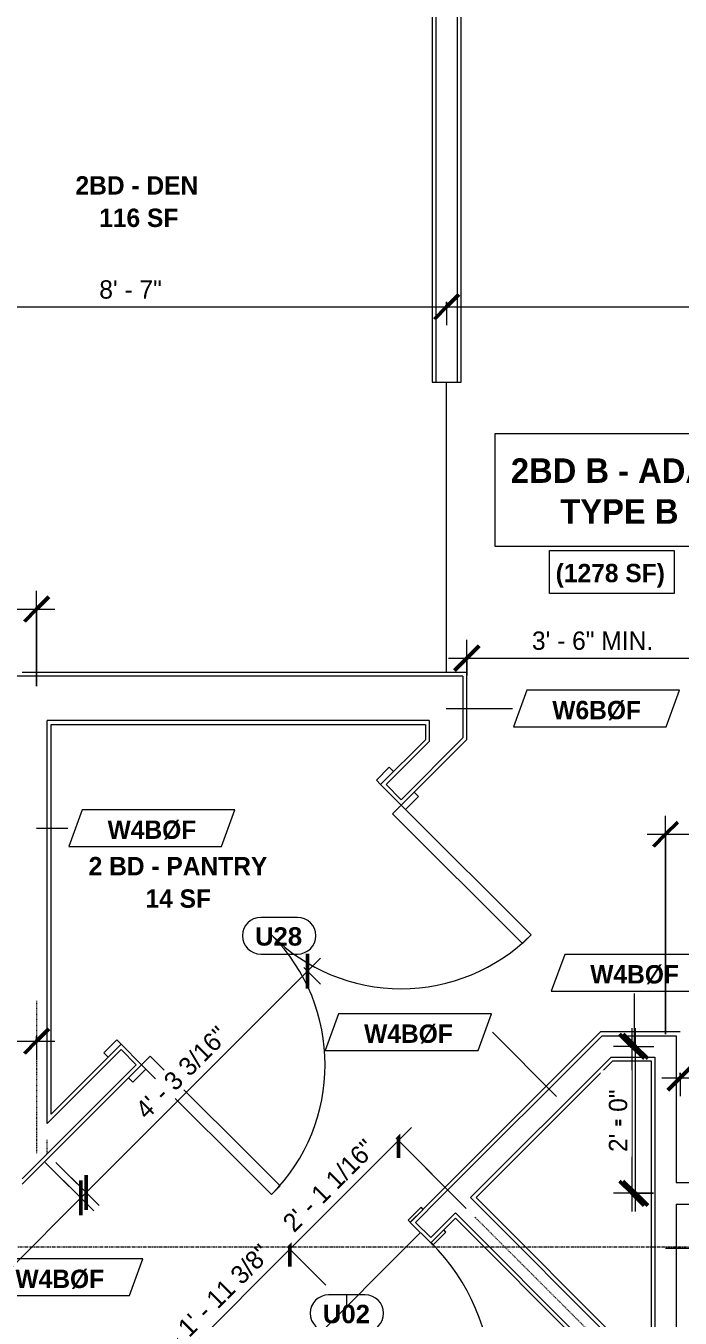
# Model space of a CAD drawing. Header units: inches. Extents: x -4058 to -1781, y 9814 to 12264.
# Drawn here: x -2364.4 to -2257.4, y 11835.6 to 12046.8 of the extents above; entities that cross this region are included whole.
import ezdxf

# ---------------------------------------------------------------- set-up
doc = ezdxf.new("R2010")
doc.units = ezdxf.units.IN
doc.header["$MEASUREMENT"] = 0
doc.linetypes.add('Dash 3_32_', pattern=[0.1875, 0.09375, -0.09375])
doc.linetypes.add('Grid Line 1_2_', pattern=[0.875, 0.5, -0.125, 0.125, -0.125])
for name, color, linetype, lineweight in [('A-ANNO-DIMS', 211, 'Continuous', 9), ('A-ANNO-DIMS-32', 211, 'Continuous', 9), ('A-AREA-IDEN', 2, 'Continuous', 9), ('A-DETL-1', 90, 'Dash 3_32_', 9), ('A-DOOR-2', 31, 'Continuous', 9), ('A-DOOR-IDEN', 31, 'Continuous', 9), ('A-FLOR-2', 192, 'Continuous', 9), ('A-WALL-2', 113, 'Continuous', 9), ('A-WALL-IDEN', 211, 'Continuous', 9), ('I-WALL-4', 2, 'Continuous', 9), ('S-GRID-1', 1, 'Grid Line 1_2_', 9)]:
    doc.layers.add(name, color=color, linetype=linetype, lineweight=lineweight)
doc.styles.add('Arial_B', font='arialbd.ttf', dxfattribs={"height": 3})
doc.styles.add('Century Gothic', font='ufonts.com_century-gothic.ttf', dxfattribs={"height": 3})
doc.styles.add('Century Gothic_B', font='GOTHICB.TTF', dxfattribs={"height": 3})
doc.styles.add('Century Gothic_B_1', font='GOTHICB.TTF', dxfattribs={"height": 4})
doc.dimstyles.new('MARKETING_DIMENSION', dxfattribs={"dimscale": 12, "dimtxt": 3.132505, "dimasz": 0.333333, "dimexe": 0.25, "dimexo": 0.166667, "dimgap": 0.041667, "dimtad": 1, "dimdec": 4, "dimrnd": 0.0625, "dimzin": 3, "dimdsep": 46, "dimlunit": 4, "dimtxsty": 'Century Gothic', "dimblk1": 'OBLIQUE', "dimblk2": 'OBLIQUE', "dimsah": 1, "dimcen": 0.09, "dimdle": 0.25, "dimazin": 0, "dimtfac": 1, "dimtdec": 4, "dimtix": 1, "dimtmove": 0, "dimatfit": 3, "dimfxl": 1, "dimtvp": 1, "dimtfill": 1, "dimfrac": 2, "dimtolj": 1, "dimtzin": 0, "dimarcsym": 2})
doc.dimstyles.new('THE_DIMENSION_STRING_4', dxfattribs={"dimscale": 12, "dimtxt": 3.132505, "dimasz": 0.333333, "dimexe": 0.25, "dimexo": 0.166667, "dimgap": 0.041667, "dimtad": 1, "dimdec": 4, "dimrnd": 0.0625, "dimzin": 3, "dimdsep": 46, "dimlunit": 4, "dimtxsty": 'Century Gothic', "dimblk1": 'OBLIQUE', "dimblk2": 'OBLIQUE', "dimsah": 1, "dimcen": 0.09, "dimdle": 0.25, "dimazin": 0, "dimtfac": 1, "dimtdec": 4, "dimtix": 1, "dimtmove": 0, "dimatfit": 3, "dimfxl": 1, "dimtvp": 1, "dimtfill": 1, "dimfrac": 2, "dimtolj": 1, "dimtzin": 0, "dimarcsym": 2})
doc.dimstyles.new('THE_DIMENSION_STRING_5', dxfattribs={"dimscale": 12, "dimtxt": 3.132505, "dimasz": 0.333333, "dimexe": 0.25, "dimexo": 0.166667, "dimgap": 0.041667, "dimtad": 1, "dimdec": 4, "dimrnd": 0.0625, "dimzin": 3, "dimdsep": 46, "dimlunit": 4, "dimtxsty": 'Century Gothic', "dimblk1": 'OBLIQUE', "dimblk2": 'OBLIQUE', "dimsah": 1, "dimcen": 0.09, "dimdle": 0.25, "dimazin": 0, "dimtfac": 1, "dimtdec": 4, "dimtix": 1, "dimtmove": 0, "dimatfit": 3, "dimfxl": 1, "dimtvp": 1, "dimtfill": 1, "dimfrac": 2, "dimtolj": 1, "dimtzin": 0, "dimarcsym": 2})

# ---------------------------------------------------------------- blocks, each defined once
blk = doc.blocks.new('SWING - DOUBLE - FLUSH - SWING - DOUBLE - 5-0 x 6-8 - DUMMY-3948979-UNITS PLANS - 3RD FLOOR')
at = {"layer": 'A-DOOR-2'}
for p, q in [((-33, 2.375), (-33, 3.375)), ((-33, 3.375), (-30, 3.375)), ((-30, 2.375), (-33, 2.375)), ((-30, 3.375), (-30, 2.375)), ((30, 2.375), (30, 3.375)), ((30, 3.375), (33, 3.375)), ((33, 2.375), (30, 2.375)), ((33, 3.375), (33, 2.375)), ((-33, -2.375), (-30, -2.375)), ((-33, -3.375), (-33, -2.375)), ((-30, -3.375), (-33, -3.375)), ((-28, -2.375), (-30, -2.375)), ((-30, -2.375), (-30, -3.375)), ((-30, -3.375), (-30, -32.375)), ((-28, -32.375), (-28, -2.375)), ((28, -2.375), (30, -2.375)), ((28, -32.375), (28, -2.375)), ((30, -2.375), (33, -2.375)), ((30, -3.375), (30, -2.375)), ((30, -3.375), (30, -32.375)), ((33, -3.375), (30, -3.375)), ((33, -2.375), (33, -3.375)), ((-30, -32.375), (-28, -32.375)), ((30, -32.375), (28, -32.375))]:
    blk.add_line(p, q, dxfattribs=at)
for centre, start, end in [((-30, -2.375), 270, 0), ((30, -2.375), 180, 270)]:
    blk.add_arc(centre, 30, start, end, dxfattribs=at)
blk = doc.blocks.new('SWING - SINGLE - FLUSH - SWING - FLUSH - 2-10 x 6-8 - PRIVACY-4202128-UNITS PLANS - 3RD FLOOR')
at = {"layer": 'A-DOOR-2'}
for p, q in [((15, 2.37), (15, 36.38)), ((17, 36.38), (15, 36.38)), ((17, 2.37), (17, 36.38)), ((-17, 2.87), (-20, 2.87)), ((-20, 2.87), (-20, 2.37)), ((-20, 2.37), (-17, 2.37)), ((-17, 2.37), (-17, 2.87)), ((17, 2.37), (15, 2.37)), ((20, 2.87), (17, 2.87)), ((17, 2.87), (17, 2.37)), ((17, 2.37), (20, 2.37)), ((20, 2.37), (20, 2.87)), ((-17, -2.38), (-20, -2.38)), ((-20, -2.38), (-20, -2.88)), ((-20, -2.88), (-17, -2.88)), ((-17, -2.88), (-17, -2.38)), ((20, -2.38), (17, -2.38)), ((17, -2.38), (17, -2.88)), ((17, -2.88), (20, -2.88)), ((20, -2.88), (20, -2.38))]:
    blk.add_line(p, q, dxfattribs=at)
blk.add_arc((17, 2.37), 34.07, 93.3657, 180, dxfattribs=at)
blk = doc.blocks.new('DIMBLOCK837-UNITS PLANS - 3RD FLOOR')
at = {"layer": 'A-ANNO-DIMS-32', "lineweight": 50}
for p, q in [((-2398.62, 12000.83), (-2396.62, 12002.83)), ((-2295.62, 12000.83), (-2293.62, 12002.83)), ((-2398.62, 12000.83), (-2400.62, 11998.83)), ((-2295.62, 12000.83), (-2297.62, 11998.83))]:
    blk.add_line(p, q, dxfattribs=at)
at = {"layer": 'A-ANNO-DIMS-32'}
for p, q in [((-2398.62, 12001.66), (-2398.62, 11997.83)), ((-2398.62, 12000.83), (-2398.62, 12001.66)), ((-2398.62, 12000.83), (-2295.62, 12000.83)), ((-2295.62, 12001.66), (-2295.62, 11997.83)), ((-2295.62, 12000.83), (-2295.62, 12001.66))]:
    blk.add_line(p, q, dxfattribs=at)
at = {"layer": 'A-ANNO-DIMS-32', "color": 0, "insert": (-2352.37, 12005.18), "char_height": 3, "width": 12.5897, "attachment_point": 1, "line_spacing_factor": 0.984502, "style": 'Century Gothic', "bg_fill": 3, "box_fill_scale": 1.25, "bg_fill_color": 256, "bg_fill_true_color": 13158600, "bg_fill_transparency": 0}
blk.add_mtext('8\' - 7"', dxfattribs=at)
blk = doc.blocks.new('_Oblique')
at = {"color": 0, "linetype": 'ByBlock', "lineweight": -2}
blk.add_line((-0.5, -0.5), (0.5, 0.5), dxfattribs=at)
blk = doc.blocks.new('DIMBLOCK838-UNITS PLANS - 3RD FLOOR')
at = {"layer": 'A-ANNO-DIMS-32', "lineweight": 50}
for p, q in [((-2295.62, 12000.83), (-2293.62, 12002.83)), ((-2076.17, 12000.83), (-2074.17, 12002.83)), ((-2295.62, 12000.83), (-2297.62, 11998.83)), ((-2076.17, 12000.83), (-2078.17, 11998.83))]:
    blk.add_line(p, q, dxfattribs=at)
at = {"layer": 'A-ANNO-DIMS-32'}
for p, q in [((-2076.17, 11999.72), (-2076.17, 12003.83)), ((-2295.62, 12001.66), (-2295.62, 11997.83)), ((-2295.62, 12000.83), (-2295.62, 12001.66)), ((-2295.62, 12000.83), (-2073.17, 12000.83)), ((-2076.17, 12000.83), (-2076.17, 11999.72))]:
    blk.add_line(p, q, dxfattribs=at)
at = {"layer": 'A-ANNO-DIMS-32', "color": 0, "insert": (-2197.31, 12005.18), "char_height": 3, "width": 27.387, "attachment_point": 1, "line_spacing_factor": 0.984502, "style": 'Century Gothic', "bg_fill": 3, "box_fill_scale": 1.25, "bg_fill_color": 256, "bg_fill_true_color": 13158600, "bg_fill_transparency": 0}
blk.add_mtext('18\' - 3 7/16"', dxfattribs=at)
blk = doc.blocks.new('DIMBLOCK841-UNITS PLANS - 3RD FLOOR')
at = {"layer": 'A-ANNO-DIMS-32'}
for p, q in [((-2423.25, 11943.61), (-2423.25, 11954.44)), ((-2362.62, 11938.86), (-2362.62, 11954.44)), ((-2423.25, 11951.44), (-2359.62, 11951.44)), ((-2423.25, 11951.44), (-2423.25, 11943.61)), ((-2362.62, 11951.44), (-2362.62, 11938.86))]:
    blk.add_line(p, q, dxfattribs=at)
at = {"layer": 'A-ANNO-DIMS-32', "lineweight": 50}
for p, q in [((-2423.25, 11951.44), (-2421.25, 11953.44)), ((-2362.62, 11951.44), (-2360.62, 11953.44)), ((-2423.25, 11951.44), (-2425.25, 11949.44)), ((-2362.62, 11951.44), (-2364.62, 11949.44))]:
    blk.add_line(p, q, dxfattribs=at)
at = {"layer": 'A-ANNO-DIMS-32', "color": 0, "insert": (-2402.01, 11955.79), "char_height": 3, "width": 21.7784, "attachment_point": 1, "line_spacing_factor": 0.984502, "style": 'Century Gothic', "bg_fill": 3, "box_fill_scale": 1.25, "bg_fill_color": 256, "bg_fill_true_color": 13158600, "bg_fill_transparency": 0}
blk.add_mtext('5\' - 0 5/8"', dxfattribs=at)
blk = doc.blocks.new('DIMBLOCK845-UNITS PLANS - 3RD FLOOR')
at = {"layer": 'A-ANNO-DIMS-32'}
for p, q in [((-2361.21, 11861.03), (-2353.28, 11853.11)), ((-2355.41, 11855.23), (-2361.21, 11861.03)), ((-2418.16, 11792.48), (-2353.28, 11857.35)), ((-2424.33, 11798.65), (-2416.04, 11790.36)), ((-2418.16, 11792.48), (-2424.33, 11798.65))]:
    blk.add_line(p, q, dxfattribs=at)
at = {"layer": 'A-ANNO-DIMS-32', "lineweight": 50}
for p, q in [((-2355.41, 11855.23), (-2355.41, 11858.06)), ((-2355.41, 11855.23), (-2355.41, 11852.4)), ((-2418.16, 11792.48), (-2418.16, 11795.31)), ((-2418.16, 11792.48), (-2418.16, 11789.65))]:
    blk.add_line(p, q, dxfattribs=at)
at = {"layer": 'A-ANNO-DIMS-32', "color": 0, "insert": (-2396.27, 11820.51), "char_height": 3, "width": 21.7784, "attachment_point": 1, "rotation": 45, "line_spacing_factor": 0.984502, "style": 'Century Gothic', "bg_fill": 3, "box_fill_scale": 1.25, "bg_fill_color": 256, "bg_fill_true_color": 13158600, "bg_fill_transparency": 0}
blk.add_mtext('7\' - 4 3/4"', dxfattribs=at)
blk = doc.blocks.new('Wall Tag - Arch Wall-3956453-UNITS PLANS - 3RD FLOOR')
at = {"layer": 'A-WALL-IDEN'}
for p, q in [((-0.3561, 0.0937), (-0.4244, -0.0937)), ((0.4244, 0.0937), (-0.3561, 0.0937)), ((0.3561, -0.0937), (0.4244, 0.0937)), ((-0.4244, -0.0937), (0.3561, -0.0937))]:
    blk.add_line(p, q, dxfattribs=at)
blk = doc.blocks.new('DIMBLOCK846-UNITS PLANS - 3RD FLOOR')
at = {"layer": 'A-ANNO-DIMS-32', "lineweight": 50}
for p, q in [((-2303.49, 11864.6), (-2303.49, 11867.43)), ((-2303.49, 11864.6), (-2303.49, 11861.78)), ((-2321.23, 11846.87), (-2321.23, 11849.7)), ((-2321.23, 11846.87), (-2321.23, 11844.04))]:
    blk.add_line(p, q, dxfattribs=at)
at = {"layer": 'A-ANNO-DIMS-32'}
for p, q in [((-2301.37, 11866.73), (-2321.23, 11846.87)), ((-2292.4, 11853.51), (-2305.61, 11866.73)), ((-2303.49, 11864.6), (-2292.4, 11853.51)), ((-2315.35, 11840.99), (-2323.35, 11848.99)), ((-2321.23, 11846.87), (-2315.35, 11840.99))]:
    blk.add_line(p, q, dxfattribs=at)
at = {"layer": 'A-ANNO-DIMS-32', "color": 0, "insert": (-2322.67, 11851.57), "char_height": 3, "width": 24.5827, "attachment_point": 1, "rotation": 45, "line_spacing_factor": 0.984502, "style": 'Century Gothic', "bg_fill": 3, "box_fill_scale": 1.25, "bg_fill_color": 256, "bg_fill_true_color": 13158600, "bg_fill_transparency": 0}
blk.add_mtext('2\' - 1 1/16"', dxfattribs=at)
blk = doc.blocks.new('DIMBLOCK847-UNITS PLANS - 3RD FLOOR')
at = {"layer": 'A-ANNO-DIMS-32'}
for p, q in [((-2315.35, 11840.99), (-2323.35, 11848.99)), ((-2321.23, 11846.87), (-2337.75, 11830.34)), ((-2321.23, 11846.87), (-2315.35, 11840.99)), ((-2329.84, 11822.43), (-2339.88, 11832.46)), ((-2337.75, 11830.34), (-2329.84, 11822.43))]:
    blk.add_line(p, q, dxfattribs=at)
at = {"layer": 'A-ANNO-DIMS-32', "lineweight": 50}
for p, q in [((-2321.23, 11846.87), (-2321.23, 11849.7)), ((-2321.23, 11846.87), (-2321.23, 11844.04)), ((-2337.75, 11830.34), (-2337.75, 11833.17)), ((-2337.75, 11830.34), (-2337.75, 11827.51))]:
    blk.add_line(p, q, dxfattribs=at)
at = {"layer": 'A-ANNO-DIMS-32', "color": 0, "insert": (-2339.81, 11834.43), "char_height": 3, "width": 24.5827, "attachment_point": 1, "rotation": 45, "line_spacing_factor": 0.984502, "style": 'Century Gothic', "bg_fill": 3, "box_fill_scale": 1.25, "bg_fill_color": 256, "bg_fill_true_color": 13158600, "bg_fill_transparency": 0}
blk.add_mtext('1\' - 11 3/8"', dxfattribs=at)
blk = doc.blocks.new('Door Tag - Type Mark-2601225-UNITS PLANS - 3RD FLOOR')
at = {"layer": 'A-DOOR-IDEN'}
for p, q in [((0.09375, 0.09375), (-0.09375, 0.09375)), ((-0.09375, -0.09375), (0.09375, -0.09375))]:
    blk.add_line(p, q, dxfattribs=at)
for centre, start, end in [((-0.09375, 0), 90, 270), ((0.09375, 0), 270, 90)]:
    blk.add_arc(centre, 0.09375, start, end, dxfattribs=at)
blk = doc.blocks.new('DIMBLOCK1005-UNITS PLANS - 3RD FLOOR')
at = {"layer": 'A-ANNO-DIMS-32', "lineweight": 50}
for p, q in [((-2318.34, 11892.3), (-2318.34, 11895.13)), ((-2318.34, 11892.3), (-2318.34, 11889.47)), ((-2354.53, 11856.11), (-2354.53, 11858.93)), ((-2354.53, 11856.11), (-2354.53, 11853.28))]:
    blk.add_line(p, q, dxfattribs=at)
at = {"layer": 'A-ANNO-DIMS-32'}
for p, q in [((-2356.65, 11853.98), (-2316.21, 11894.42)), ((-2318.92, 11892.89), (-2316.21, 11890.18)), ((-2318.34, 11892.3), (-2318.92, 11892.89)), ((-2359.46, 11861.03), (-2352.41, 11853.98)), ((-2354.53, 11856.11), (-2359.46, 11861.03))]:
    blk.add_line(p, q, dxfattribs=at)
at = {"layer": 'A-ANNO-DIMS-32', "color": 0, "insert": (-2346.75, 11870.03), "char_height": 3, "width": 24.5827, "attachment_point": 1, "rotation": 45, "line_spacing_factor": 0.984502, "style": 'Century Gothic', "bg_fill": 3, "box_fill_scale": 1.25, "bg_fill_color": 256, "bg_fill_true_color": 13158600, "bg_fill_transparency": 0}
blk.add_mtext('4\' - 3 3/16"', dxfattribs=at)
blk = doc.blocks.new('DIMBLOCK1010-UNITS PLANS - 3RD FLOOR')
at = {"layer": 'A-ANNO-DIMS-32'}
for p, q in [((-2265.34, 11882.99), (-2265.34, 11852.99)), ((-2264.52, 11879.99), (-2268.34, 11879.99)), ((-2265.34, 11879.99), (-2264.52, 11879.99)), ((-2261.82, 11855.99), (-2268.34, 11855.99)), ((-2265.34, 11855.99), (-2261.82, 11855.99))]:
    blk.add_line(p, q, dxfattribs=at)
at = {"layer": 'A-ANNO-DIMS-32', "lineweight": 50}
for p, q in [((-2265.34, 11879.99), (-2267.34, 11881.99)), ((-2265.34, 11879.99), (-2263.34, 11877.99)), ((-2265.34, 11855.99), (-2267.34, 11857.99)), ((-2265.34, 11855.99), (-2263.34, 11853.99))]:
    blk.add_line(p, q, dxfattribs=at)
at = {"layer": 'A-ANNO-DIMS-32', "color": 0, "insert": (-2269.69, 11862.74), "char_height": 3, "width": 12.5897, "attachment_point": 1, "rotation": 90, "line_spacing_factor": 0.984502, "style": 'Century Gothic', "bg_fill": 3, "box_fill_scale": 1.25, "bg_fill_color": 256, "bg_fill_true_color": 13158600, "bg_fill_transparency": 0}
blk.add_mtext('2\' - 0"', dxfattribs=at)
blk = doc.blocks.new('DIMBLOCK1107-UNITS PLANS - 3RD FLOOR')
at = {"layer": 'A-ANNO-DIMS-32'}
for p, q in [((-2264.75, 11852.99), (-2264.75, 11882.99)), ((-2265.58, 11879.99), (-2261.75, 11879.99)), ((-2264.75, 11879.99), (-2265.58, 11879.99)), ((-2261.82, 11855.99), (-2267.75, 11855.99)), ((-2264.75, 11855.99), (-2261.82, 11855.99))]:
    blk.add_line(p, q, dxfattribs=at)
at = {"layer": 'A-ANNO-DIMS-32', "lineweight": 50}
for p, q in [((-2264.75, 11879.99), (-2266.75, 11881.99)), ((-2264.75, 11879.99), (-2262.75, 11877.99)), ((-2264.75, 11855.99), (-2266.75, 11857.99)), ((-2264.75, 11855.99), (-2262.75, 11853.99))]:
    blk.add_line(p, q, dxfattribs=at)
at = {"layer": 'A-ANNO-DIMS-32', "color": 0, "insert": (-2269.1, 11862.74), "char_height": 3, "width": 12.5897, "attachment_point": 1, "rotation": 90, "line_spacing_factor": 0.984502, "style": 'Century Gothic', "bg_fill": 3, "box_fill_scale": 1.25, "bg_fill_color": 256, "bg_fill_true_color": 13158600, "bg_fill_transparency": 0}
blk.add_mtext('2\' - 0"', dxfattribs=at)
blk = doc.blocks.new('DIMBLOCK1111-UNITS PLANS - 3RD FLOOR')
at = {"layer": 'A-ANNO-DIMS-32'}
for p, q in [((-2259.82, 11881.99), (-2259.82, 11917.66)), ((-2076.17, 11867.99), (-2076.17, 11917.66)), ((-2262.82, 11914.66), (-2073.17, 11914.66)), ((-2259.82, 11914.66), (-2259.82, 11881.99)), ((-2076.17, 11914.66), (-2076.17, 11867.99))]:
    blk.add_line(p, q, dxfattribs=at)
at = {"layer": 'A-ANNO-DIMS-32', "lineweight": 50}
for p, q in [((-2259.82, 11914.66), (-2257.82, 11916.66)), ((-2076.17, 11914.66), (-2074.17, 11916.66)), ((-2259.82, 11914.66), (-2261.82, 11912.66)), ((-2076.17, 11914.66), (-2078.17, 11912.66))]:
    blk.add_line(p, q, dxfattribs=at)
at = {"layer": 'A-ANNO-DIMS-32', "color": 0, "insert": (-2178.24, 11919.01), "char_height": 3, "width": 24.5827, "attachment_point": 1, "line_spacing_factor": 0.984502, "style": 'Century Gothic', "bg_fill": 3, "box_fill_scale": 1.25, "bg_fill_color": 256, "bg_fill_true_color": 13158600, "bg_fill_transparency": 0}
blk.add_mtext('15\' - 3 5/8"', dxfattribs=at)
blk = doc.blocks.new('DIMBLOCK1222-UNITS PLANS - 3RD FLOOR')
at = {"layer": 'A-ANNO-DIMS-32', "lineweight": 50}
for p, q in [((-2445.62, 11880.85), (-2443.62, 11882.85)), ((-2362.62, 11880.85), (-2360.62, 11882.85)), ((-2445.62, 11880.85), (-2447.62, 11878.85)), ((-2362.62, 11880.85), (-2364.62, 11878.85))]:
    blk.add_line(p, q, dxfattribs=at)
at = {"layer": 'A-ANNO-DIMS-32'}
for p, q in [((-2445.62, 11881.68), (-2445.62, 11877.85)), ((-2445.62, 11880.85), (-2445.62, 11881.68)), ((-2445.62, 11880.85), (-2359.62, 11880.85)), ((-2362.62, 11881.68), (-2362.62, 11877.85)), ((-2362.62, 11880.85), (-2362.62, 11881.68))]:
    blk.add_line(p, q, dxfattribs=at)
at = {"layer": 'A-ANNO-DIMS-32', "color": 0, "insert": (-2410.54, 11885.2), "char_height": 3, "width": 15.394, "attachment_point": 1, "line_spacing_factor": 0.984502, "style": 'Century Gothic', "bg_fill": 3, "box_fill_scale": 1.25, "bg_fill_color": 256, "bg_fill_true_color": 13158600, "bg_fill_transparency": 0}
blk.add_mtext('6\' - 11"', dxfattribs=at)
blk = doc.blocks.new('DIMBLOCK1540-UNITS PLANS - 3RD FLOOR')
at = {"layer": 'A-ANNO-DIMS-32', "lineweight": 50}
for p, q in [((-2257.45, 11874.86), (-2255.45, 11876.86)), ((-2076.8, 11874.86), (-2074.8, 11876.86)), ((-2257.45, 11874.86), (-2259.45, 11872.86)), ((-2076.8, 11874.86), (-2078.8, 11872.86))]:
    blk.add_line(p, q, dxfattribs=at)
at = {"layer": 'A-ANNO-DIMS-32'}
for p, q in [((-2260.45, 11874.86), (-2073.8, 11874.86)), ((-2257.45, 11875.69), (-2257.45, 11871.86)), ((-2257.45, 11874.86), (-2257.45, 11875.69)), ((-2076.8, 11875.69), (-2076.8, 11871.86)), ((-2076.8, 11874.86), (-2076.8, 11875.69))]:
    blk.add_line(p, q, dxfattribs=at)
at = {"layer": 'A-ANNO-DIMS-32', "color": 0, "insert": (-2177.37, 11879.21), "char_height": 3, "width": 24.5827, "attachment_point": 1, "line_spacing_factor": 0.984502, "style": 'Century Gothic', "bg_fill": 3, "box_fill_scale": 1.25, "bg_fill_color": 256, "bg_fill_true_color": 13158600, "bg_fill_transparency": 0}
blk.add_mtext('15\' - 0 5/8"', dxfattribs=at)
blk = doc.blocks.new('DIMBLOCK1542-UNITS PLANS - 3RD FLOOR')
at = {"layer": 'A-ANNO-DIMS-32'}
for p, q in [((-2292.32, 11940.62), (-2292.32, 11946.44)), ((-2295.32, 11943.44), (-2247.33, 11943.44)), ((-2292.32, 11943.44), (-2292.32, 11940.62)), ((-2250.33, 11944.27), (-2250.33, 11940.44)), ((-2250.33, 11943.44), (-2250.33, 11944.27))]:
    blk.add_line(p, q, dxfattribs=at)
at = {"layer": 'A-ANNO-DIMS-32', "lineweight": 50}
for p, q in [((-2292.32, 11943.44), (-2294.32, 11941.44)), ((-2292.32, 11943.44), (-2290.32, 11945.44)), ((-2250.33, 11943.44), (-2252.33, 11941.44)), ((-2250.33, 11943.44), (-2248.33, 11945.44))]:
    blk.add_line(p, q, dxfattribs=at)
at = {"layer": 'A-ANNO-DIMS-32', "color": 0, "insert": (-2281.67, 11947.79), "char_height": 3, "width": 24.8214, "attachment_point": 1, "line_spacing_factor": 0.984502, "style": 'Century Gothic', "bg_fill": 3, "box_fill_scale": 1.25, "bg_fill_color": 256, "bg_fill_true_color": 13158600, "bg_fill_transparency": 0}
blk.add_mtext('3\' - 6" MIN.', dxfattribs=at)

msp = doc.modelspace()

# ---------------------------------------------------------------- linework, layer by layer
at = {"layer": 'A-AREA-IDEN', "flags": 128}
for points in [[(-2287.68242, 11980.13551), (-2249.55454, 11980.13551), (-2249.55454, 11961.68638), (-2287.68242, 11961.68638)], [(-2278.78383, 11961.01002), (-2258.45313, 11961.01002), (-2258.45313, 11954.00844), (-2278.78383, 11954.00844)]]:
    msp.add_lwpolyline(points, close=True, dxfattribs=at)
at = {"layer": 'A-DETL-1'}
for p, q in [((-2292.32374, 11935.62308), (-2292.32374, 11938.62308)), ((-2362.62374, 11887.44779), (-2362.62374, 11862.44779)), ((-2360.87374, 11862.44779), (-2360.87374, 11864.80312)), ((-2269.58287, 11830.69676), (-2290.98159, 11852.09548))]:
    msp.add_line(p, q, dxfattribs=at)
at = {"layer": 'A-FLOR-2'}
for p, q in [((-2295.62374, 11941.1144), (-2295.62374, 11988.52421)), ((-2299.88098, 11849.56574), (-2323.92261, 11825.52411))]:
    msp.add_line(p, q, dxfattribs=at)
at = {"layer": 'A-WALL-2'}
for p, q in [((-2297.99874, 12109.7144), (-2297.99874, 11988.52421)), ((-2297.37374, 12109.7144), (-2297.37374, 11988.52421)), ((-2293.87374, 12109.7144), (-2293.87374, 11988.52421)), ((-2293.24874, 11988.52421), (-2293.24874, 12109.7144)), ((-2297.99874, 11988.52421), (-2293.24874, 11988.52421)), ((-2360.87374, 11940.4894), (-2396.87374, 11940.4894)), ((-2360.24874, 11941.1144), (-2364.99874, 11941.1144)), ((-2292.94874, 11940.4894), (-2360.87374, 11940.4894)), ((-2292.32374, 11941.1144), (-2299.07374, 11941.1144)), ((-2292.94874, 11940.4894), (-2292.94874, 11930.39065)), ((-2292.32374, 11930.13176), (-2292.32374, 11941.1144)), ((-2360.87374, 11867.41539), (-2360.87374, 11933.2394)), ((-2298.44874, 11933.2394), (-2360.87374, 11933.2394)), ((-2298.44874, 11933.2394), (-2298.44874, 11929.84039)), ((-2360.24874, 11868.92428), (-2360.24874, 11932.6144)), ((-2299.07374, 11932.6144), (-2299.07374, 11930.09928)), ((-2299.07374, 11930.09928), (-2306.39094, 11922.78208)), ((-2298.44874, 11929.84039), (-2305.50705, 11922.78208)), ((-2292.94874, 11930.39065), (-2303.03218, 11920.3072)), ((-2303.03218, 11919.42332), (-2292.32374, 11930.13176)), ((-2306.39094, 11922.78208), (-2303.03218, 11919.42332)), ((-2305.50705, 11922.78208), (-2303.03218, 11920.3072)), ((-2270.44108, 11882.3644), (-2297.52517, 11855.28031)), ((-2257.44874, 11882.3644), (-2270.44108, 11882.3644)), ((-2348.81734, 11880.35567), (-2360.24874, 11868.92428)), ((-2345.45859, 11876.99691), (-2348.81734, 11880.35567)), ((-2296.64129, 11855.28031), (-2270.1822, 11881.7394)), ((-2270.1822, 11881.7394), (-2258.07374, 11881.7394)), ((-2258.07374, 11881.7394), (-2258.07374, 11857.7394)), ((-2348.81734, 11879.47178), (-2360.87374, 11867.41539)), ((-2346.34247, 11876.99691), (-2348.81734, 11879.47178)), ((-2291.69154, 11855.28031), (-2268.73245, 11878.2394)), ((-2268.73245, 11878.2394), (-2261.57374, 11878.2394)), ((-2261.57374, 11878.2394), (-2261.57374, 11825.1625)), ((-2364.99874, 11857.45676), (-2345.45859, 11876.99691)), ((-2364.37374, 11858.96565), (-2346.34247, 11876.99691)), ((-2290.80766, 11855.28031), (-2268.47357, 11877.6144)), ((-2268.47357, 11877.6144), (-2262.19874, 11877.6144)), ((-2262.19874, 11877.6144), (-2262.19874, 11826.67139)), ((-2364.37374, 11858.96565), (-2364.99874, 11858.34065)), ((-2258.07374, 11857.7394), (-2076.17374, 11857.7394)), ((-2297.52517, 11855.28031), (-2301.56036, 11851.24512)), ((-2296.64129, 11855.28031), (-2300.67648, 11851.24512)), ((-2291.69154, 11855.28031), (-2261.57374, 11825.1625)), ((-2262.19874, 11826.67139), (-2290.80766, 11855.28031)), ((-2298.2016, 11848.77024), (-2294.16642, 11852.80543)), ((-2294.16642, 11852.80543), (-2261.57374, 11820.21276)), ((-2258.07374, 11854.2394), (-2105.92374, 11854.2394)), ((-2258.07374, 11854.2394), (-2258.07374, 11821.6625)), ((-2301.56036, 11851.24512), (-2298.2016, 11847.88636)), ((-2300.67648, 11851.24512), (-2298.2016, 11848.77024)), ((-2298.2016, 11847.88636), (-2294.16642, 11851.92155)), ((-2294.16642, 11851.92155), (-2257.85926, 11815.6144))]:
    msp.add_line(p, q, dxfattribs=at)
at = {"layer": 'A-WALL-IDEN'}
for p, q in [((-2295.69874, 11935.20518), (-2284.85558, 11935.20518)), ((-2362.62374, 11915.65597), (-2357.52596, 11915.65597)), ((-2277.62997, 11871.81676), (-2288.14116, 11882.32795)), ((-2259.82374, 11847.03074), (-2248.98058, 11847.03074))]:
    msp.add_line(p, q, dxfattribs=at)
at = {"layer": 'I-WALL-4'}
for p, q in [((-2299.07374, 11941.1144), (-2360.24874, 11941.1144)), ((-2360.24874, 11932.6144), (-2299.07374, 11932.6144))]:
    msp.add_line(p, q, dxfattribs=at)

# ---------------------------------------------------------------- block references
at = {"layer": 'A-DOOR-2'}
for name, p, rotation in [('SWING - DOUBLE - FLUSH - SWING - DOUBLE - 5-0 x 6-8 - DUMMY-3948979-UNITS PLANS - 3RD FLOOR', (-2325.92476, 11899.88949), 45.00000000009266), ('SWING - SINGLE - FLUSH - SWING - FLUSH - 2-10 x 6-8 - PRIVACY-4202128-UNITS PLANS - 3RD FLOOR', (-2311.9018, 11837.54492), 225.0000000000713)]:
    msp.add_blockref(name, p, dxfattribs=dict(at, rotation=rotation))
at = {"layer": 'A-DOOR-IDEN', "xscale": 31.99999999999999, "yscale": 31.99999999999999, "zscale": 31.99999999999999}
msp.add_blockref('Door Tag - Type Mark-2601225-UNITS PLANS - 3RD FLOOR', (-2322.98283, 11898.08301), dxfattribs=at)
at = {"layer": 'A-WALL-IDEN', "xscale": 31.99999999999999, "yscale": 31.99999999999999, "zscale": 31.99999999999999}
for p in [(-2271.12388, 11935.20518), (-2343.79425, 11915.65597), (-2264.92329, 11892.02979)]:
    msp.add_blockref('Wall Tag - Arch Wall-3956453-UNITS PLANS - 3RD FLOOR', p, dxfattribs=at)

# ---------------------------------------------------------------- texts
at = {"layer": 'A-AREA-IDEN', "attachment_point": 1}
for s, insert, char_height, width, style in [('2BD - DEN', (-2356.25987, 12022.18466), 3, 24.745, 'Century Gothic_B'), ('116 SF', (-2352.38585, 12016.88753), 3, 15.352, 'Century Gothic_B'), ('2BD B - ADA', (-2285.12242, 11976.07551), 4, 39.895, 'Century Gothic_B_1'), ('TYPE B', (-2277.03908, 11969.40885), 4, 20.301, 'Century Gothic_B_1'), ('(1278 SF)', (-2277.78383, 11958.84335), 3, 22.119, 'Century Gothic_B'), ('2 BD - PANTRY', (-2354.11285, 11910.94843), 3, 34.946, 'Century Gothic_B'), ('14 SF', (-2344.82151, 11905.65129), 3, 12.423, 'Century Gothic_B')]:
    msp.add_mtext(s, dxfattribs=dict(at, insert=insert, char_height=char_height, width=width, style=style))
at = {"layer": 'A-DOOR-IDEN', "insert": (-2326.91471, 11899.46287), "char_height": 3, "width": 9.393, "attachment_point": 1, "style": 'Arial_B'}
msp.add_mtext('U28', dxfattribs=at)
at = {"layer": 'A-WALL-IDEN', "char_height": 3, "width": 17.372, "attachment_point": 1, "style": 'Century Gothic_B'}
for s, insert in [('W6BØF', (-2278.3398, 11936.45271)), ('W4BØF', (-2351.01017, 11916.90351)), ('W4BØF', (-2272.13921, 11893.27732)), ('W4BØF', (-2309.08879, 11883.57549))]:
    msp.add_mtext(s, dxfattribs=dict(at, insert=insert))

# ---------------------------------------------------------------- next in the draw order: dimensions: what is measured, and where the dimension line sits
at = {"layer": 'A-ANNO-DIMS'}
for base, p1, p2, dimstyle, override, picture, middle in [((-2295.62374, 12000.83272), (-2398.62374, 12003.66115), (-2295.62374, 12003.66115), 'MARKETING_DIMENSION', {"dimpost": '<>', "dimfxl": 103}, 'DIMBLOCK837-UNITS PLANS - 3RD FLOOR', (-2347.12374, 12002.90818)), ((-2362.62374, 11951.4405), (-2423.24874, 11941.6144), (-2362.62374, 11936.8644), 'THE_DIMENSION_STRING_4', {"dimpost": '<>', "dimfxl": 60.810798}, 'DIMBLOCK841-UNITS PLANS - 3RD FLOOR', (-2392.93624, 11953.68218)), ((-2250.325995, 11943.440505), (-2292.323737, 11938.623079), (-2250.325995, 11946.268932), 'THE_DIMENSION_STRING_5', {"dimpost": '<>MIN.', "dimfxl": 42.688047}, 'DIMBLOCK1542-UNITS PLANS - 3RD FLOOR', (-2271.324866, 11945.515964))]:
    dim = msp.add_linear_dim(base=base, p1=p1, p2=p2, dimstyle=dimstyle, override=override, dxfattribs=at)
    dim.commit()
    dim.dimension.update_dxf_attribs({"geometry": picture, "text_midpoint": middle})
for base, p1, p2, angle, override, picture, middle in [((-2265.34407, 11855.9894), (-2262.51564, 11879.9894), (-2259.82374, 11855.9894), 90, {"dimpost": '<>', "dimfxl": 24.150494}, 'DIMBLOCK1010-UNITS PLANS - 3RD FLOOR', (-2267.41953, 11867.9894)), ((-2321.22566, 11846.86879), (-2290.98159, 11852.09548), (-2313.93473, 11839.57786), 45, {"dimpost": '<>', "dimfxl": 26.144553}, 'DIMBLOCK846-UNITS PLANS - 3RD FLOOR', (-2313.94307, 11857.32158)), ((-2355.40599, 11855.23005), (-2425.74759, 11800.06667), (-2362.62374, 11862.44779), 45, {"dimpost": '<>', "dimfxl": 88.746972}, 'DIMBLOCK845-UNITS PLANS - 3RD FLOOR', (-2388.36734, 11825.43891))]:
    dim = msp.add_linear_dim(base=base, p1=p1, p2=p2, angle=angle, dimstyle='THE_DIMENSION_STRING_4', override=override, dxfattribs=at)
    dim.commit()
    dim.dimension.update_dxf_attribs({"geometry": picture, "text_midpoint": middle})

# ---------------------------------------------------------------- next in the draw order: linework, layer by layer
at = {"layer": 'A-DOOR-IDEN'}
msp.add_line((-2311.9018, 11837.54492), (-2311.9018, 11839.38932), dxfattribs=at)
at = {"layer": 'A-WALL-IDEN'}
msp.add_line((-2264.92329, 11879.9894), (-2264.92329, 11888.61177), dxfattribs=at)

# ---------------------------------------------------------------- next in the draw order: block references
at = {"layer": 'A-WALL-IDEN', "xscale": 31.99999999999999, "yscale": 31.99999999999999, "zscale": 31.99999999999999}
msp.add_blockref('Wall Tag - Arch Wall-3956453-UNITS PLANS - 3RD FLOOR', (-2358.85195, 11842.26624), dxfattribs=at)

# ---------------------------------------------------------------- next in the draw order: texts
at = {"layer": 'A-WALL-IDEN', "insert": (-2366.06787, 11843.51377), "char_height": 3, "width": 17.372, "attachment_point": 1, "style": 'Century Gothic_B'}
msp.add_mtext('W4BØF', dxfattribs=at)

# ---------------------------------------------------------------- next in the draw order: dimensions: what is measured, and where the dimension line sits
at = {"layer": 'A-ANNO-DIMS'}
dim = msp.add_linear_dim(base=(-2076.17374, 12000.83272), p1=(-2295.62374, 12003.66115), p2=(-2076.17374, 12001.72222), dimstyle='MARKETING_DIMENSION', override={"dimpost": '<>', "dimfxl": 219.458565}, dxfattribs=at)
dim.commit()
dim.dimension.update_dxf_attribs({"geometry": 'DIMBLOCK838-UNITS PLANS - 3RD FLOOR', "text_midpoint": (-2185.89874, 12003.07439)})
dim = msp.add_linear_dim(base=(-2337.75428, 11830.34016), p1=(-2313.93473, 11839.57786), p2=(-2328.43042, 11821.0163), angle=45, dimstyle='THE_DIMENSION_STRING_4', override={"dimpost": '<>', "dimfxl": 23.551141}, dxfattribs=at)
dim.commit()
dim.dimension.update_dxf_attribs({"geometry": 'DIMBLOCK847-UNITS PLANS - 3RD FLOOR', "text_midpoint": (-2331.07507, 11840.18958)})

# ---------------------------------------------------------------- next in the draw order: linework, layer by layer
at = {"layer": 'S-GRID-1'}
msp.add_line((-1781.27288, 11847.1894), (-4041.7795, 11847.1894), dxfattribs=at)

# ---------------------------------------------------------------- next in the draw order: block references
at = {"layer": 'A-DOOR-IDEN', "xscale": 31.99999999999999, "yscale": 31.99999999999999, "zscale": 31.99999999999999}
msp.add_blockref('Door Tag - Type Mark-2601225-UNITS PLANS - 3RD FLOOR', (-2311.9018, 11836.38932), dxfattribs=at)

# ---------------------------------------------------------------- next in the draw order: texts
at = {"layer": 'A-DOOR-IDEN', "insert": (-2315.83368, 11837.76918), "char_height": 3, "width": 9.393, "attachment_point": 1, "style": 'Arial_B'}
msp.add_mtext('U02', dxfattribs=at)

# ---------------------------------------------------------------- next in the draw order: dimensions: what is measured, and where the dimension line sits
at = {"layer": 'A-ANNO-DIMS'}
for base, p1, p2, angle, override, picture, middle in [((-2318.33566, 11892.30039), (-2360.87374, 11862.44779), (-2320.33566, 11894.30039), 45, {"dimpost": '<>', "dimfxl": 51.555055}, 'DIMBLOCK1005-UNITS PLANS - 3RD FLOOR', (-2338.01843, 11875.78782)), ((-2264.75159, 11879.9894), (-2259.82374, 11855.9894), (-2267.58001, 11879.9894), 90, {"dimpost": '<>', "dimfxl": 25.22221}, 'DIMBLOCK1107-UNITS PLANS - 3RD FLOOR', (-2266.82705, 11867.9894))]:
    dim = msp.add_linear_dim(base=base, p1=p1, p2=p2, angle=angle, dimstyle='THE_DIMENSION_STRING_4', override=override, dxfattribs=at)
    dim.commit()
    dim.dimension.update_dxf_attribs({"geometry": picture, "text_midpoint": middle})

# ---------------------------------------------------------------- next in the draw order: block references
at = {"layer": 'A-WALL-IDEN', "xscale": 31.99999999999999, "yscale": 31.99999999999999, "zscale": 31.99999999999999}
msp.add_blockref('Wall Tag - Arch Wall-3956453-UNITS PLANS - 3RD FLOOR', (-2301.87287, 11882.32795), dxfattribs=at)

# ---------------------------------------------------------------- next in the draw order: dimensions: what is measured, and where the dimension line sits
at = {"layer": 'A-ANNO-DIMS'}
for base, p1, p2, override, picture, middle in [((-2076.17374, 11914.66266), (-2259.82374, 11879.9894), (-2076.17374, 11865.9894), {"dimpost": '<>', "dimfxl": 184.182851}, 'DIMBLOCK1111-UNITS PLANS - 3RD FLOOR', (-2167.99874, 11916.90433)), ((-2362.62374, 11880.84981), (-2445.62374, 11883.67823), (-2362.62374, 11883.67823), {"dimpost": '<>', "dimfxl": 83}, 'DIMBLOCK1222-UNITS PLANS - 3RD FLOOR', (-2404.12374, 11882.92527))]:
    dim = msp.add_linear_dim(base=base, p1=p1, p2=p2, dimstyle='MARKETING_DIMENSION', override=override, dxfattribs=at)
    dim.commit()
    dim.dimension.update_dxf_attribs({"geometry": picture, "text_midpoint": middle})

# ---------------------------------------------------------------- next in the draw order: dimensions: what is measured, and where the dimension line sits
dim = msp.add_linear_dim(base=(-2076.79874, 11874.86165), p1=(-2257.44874, 11877.69008), p2=(-2076.79874, 11877.69008), dimstyle='THE_DIMENSION_STRING_5', override={"dimpost": '<>', "dimfxl": 180.65}, dxfattribs=at)
dim.commit()
dim.dimension.update_dxf_attribs({"geometry": 'DIMBLOCK1540-UNITS PLANS - 3RD FLOOR', "text_midpoint": (-2167.12374, 11877.10332)})

doc.saveas('drawing.dxf')
